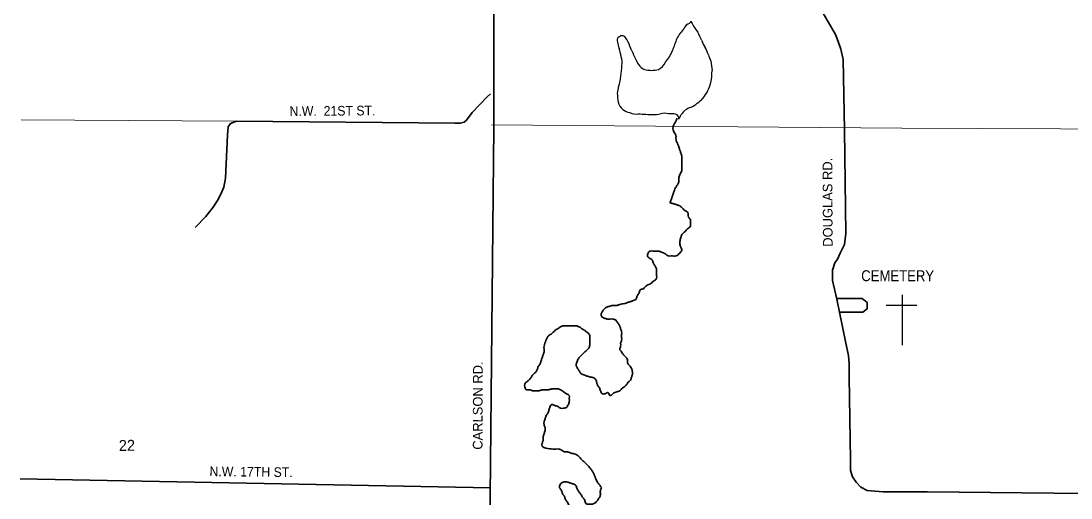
# Model space of a CAD drawing. Extents: x -10.92 to -6.99, y 1.69 to 5.62.
# Drawn here: x -9.833 to -8.392, y 2.701 to 3.356 of the extents above; entities that cross this region are included whole.
import ezdxf
from ezdxf.enums import TextEntityAlignment as Align

# ---------------------------------------------------------------- set-up
doc = ezdxf.new("R2010")
doc.units = 0
doc.header["$LTSCALE"] = 0.0075
doc.linetypes.add('DOTTED', pattern=[1.5, 0.3, -1.2])
for name, color, linetype, lineweight in [('14', 7, 'Continuous', 35), ('15', 7, 'Continuous', 13), ('25', 7, 'Continuous', 25), ('32', 7, 'Continuous', 25)]:
    doc.layers.add(name, color=color, linetype=linetype, lineweight=lineweight)
doc.layers.add('45', color=7, linetype='Continuous')
doc.layers.add('49', color=7, linetype='Continuous')

msp = doc.modelspace()

# ---------------------------------------------------------------- linework, layer by layer
at = {"layer": '14'}
msp.add_line((-9.188826, 2.715152), (-9.83428, 2.727841), dxfattribs=at)
for points in [[(-9.192424, 5.550379), (-9.192614, 5.199621), (-9.197917, 4.45625), (-9.187689, 4.194886), (-9.18428, 4.092424), (-9.179167, 3.800379), (-9.183523, 3.590341), (-9.18428, 3.479356), (-9.18428, 3.209659), (-9.189394, 2.657955), (-9.189394, 2.214015), (-9.191098, 2.070644), (-9.192803, 1.913447), (-9.191856, 1.804356)], [(-8.760038, 3.414962), (-8.715341, 3.337121), (-8.711553, 3.327652), (-8.707765, 3.317045), (-8.704924, 3.302841), (-8.70303, 3.205871), (-8.701136, 3.064205), (-8.70303, 3.049053), (-8.708712, 3.0375), (-8.7125, 3.028977), (-8.716288, 3.024242), (-8.719129, 3.013826), (-8.719129, 2.999621), (-8.713447, 2.974053), (-8.701136, 2.914015), (-8.697348, 2.89697), (-8.696402, 2.885606), (-8.696402, 2.867424), (-8.694508, 2.753409), (-8.694508, 2.739205), (-8.691667, 2.730492), (-8.686932, 2.722917), (-8.680303, 2.716288), (-8.671591, 2.711553), (-8.649811, 2.709659), (-8.589015, 2.709659), (-8.285795, 2.706818)], [(-9.188447, 3.256061), (-9.193182, 3.251705), (-9.213826, 3.230492), (-9.22178, 3.219886), (-9.225, 3.217235), (-9.230303, 3.21553), (-9.237689, 3.21553), (-9.537311, 3.218371), (-9.545455, 3.215152), (-9.548674, 3.210795), (-9.549621, 3.199242), (-9.552273, 3.140152), (-9.554545, 3.12803), (-9.557197, 3.121591), (-9.5625, 3.110985), (-9.569318, 3.100379), (-9.579356, 3.087689), (-9.59375, 3.072348)]]:
    msp.add_lwpolyline(points, dxfattribs=at)
at = {"layer": '15'}
msp.add_line((-9.832576, 3.220455), (-9.538258, 3.218561), dxfattribs=at)
msp.add_lwpolyline([(-9.187121, 3.213447), (-8.624242, 3.208902), (-8.188826, 3.206818), (-7.689394, 3.193939), (-7.499432, 3.188826)], dxfattribs=at)
at = {"layer": '25'}
msp.add_line((-8.994508, 3.314962), (-8.997348, 3.321212), dxfattribs=at)
for centre, radius, start, end in [((-8.869954, 3.297252), 0.07179, 137.56266, 151.29389), ((-8.912508, 3.341867), 0.011109, 106.45789, 159.83926), ((-8.921675, 3.359457), 0.009184, 310.95385, 336.67081), ((-8.89815, 3.358667), 0.015358, 190.6866, 219.195), ((-8.856059, 3.380881), 0.062723, 210.59007, 219.92439), ((-9.009135, 3.328997), 0.005847, 120.4441, 202.55638), ((-9.008152, 3.329877), 0.005734, 38.4545, 133.48554), ((-9.043495, 3.304828), 0.049046, 19.50946, 35.69209), ((-3.355162, 1.241707), 5.956476, 159.45865, 159.62749), ((-9.094878, 3.247685), 0.212159, 22.49814, 25.98128), ((-8.85846, 3.343474), 0.042965, 199.87285, 213.68793), ((-8.959312, 3.338117), 0.056379, 191.62698, 200.50562), ((-9.158336, 3.278089), 0.151663, 10.95491, 15.4011), ((-8.907565, 3.345658), 0.092245, 199.39503, 206.86112), ((-8.988988, 3.33359), 0.05318, 319.67306, 339.87141), ((-8.949447, 3.288655), 0.063336, 19.36433, 29.29183), ((-9.036487, 3.298188), 0.028422, 352.74156, 17.87342), ((-8.962475, 3.314928), 0.029491, 201.79349, 219.06197), ((-8.762212, 3.355266), 0.135396, 199.68614, 203.67178), ((-8.501792, 3.344081), 0.386841, 186.40828, 188.34827), ((-9.072797, 3.295075), 0.064506, 346.79752, 359.5748), ((-8.972065, 3.303389), 0.015058, 207.89387, 249.01538), ((-8.967642, 3.328695), 0.04057, 255.99869, 283.70579), ((-8.971865, 3.31227), 0.026832, 301.03974, 330.78806), ((-9.00155, 3.291412), 0.117069, 350.15031, 358.28867), ((-9.0444, 3.280089), 0.034404, 336.09119, 0.42198), ((-8.948121, 3.288132), 0.064138, 333.46597, 344.86474), ((-8.964441, 3.252322), 0.050438, 164.0935, 174.87956), ((-8.886021, 3.263166), 0.128813, 182.82225, 188.25925), ((-8.746151, 3.152008), 0.180155, 143.37659, 146.97208), ((-8.994408, 3.249491), 0.019691, 194.19498, 230.19793), ((-8.924777, 3.265067), 0.029663, 291.07689, 312.01372), ((-8.919662, 3.266661), 0.027853, 301.94807, 323.77288), ((-8.993642, 3.252626), 0.022634, 233.79099, 260.06108), ((-8.989236, 3.245823), 0.017581, 241.7826, 281.11549), ((-8.975845, 3.30194), 0.074047, 262.23753, 270.42787), ((-8.96141, 3.449968), 0.222506, 266.42303, 268.85979), ((-8.964794, 3.267787), 0.040295, 268.51591, 283.28719), ((-8.950431, 3.209107), 0.020122, 73.06395, 104.68904), ((-8.940927, 3.20327), 0.025349, 75.59641, 98.26065), ((-8.936316, 3.221726), 0.006327, 356.39071, 74.46884), ((-8.904097, 3.210888), 0.028328, 110.69829, 144.14612), ((-9.074793, 3.294368), 0.162172, 333.23134, 335.64126)]:
    msp.add_arc(centre, radius, start, end, dxfattribs=at)
at = {"layer": '25', "lineweight": 35}
for points in [[(-8.932765, 3.222538), (-8.934091, 3.218371), (-8.936742, 3.214394), (-8.938068, 3.210417), (-8.938068, 3.206439), (-8.935417, 3.201136), (-8.934091, 3.197159), (-8.934091, 3.193182), (-8.931439, 3.186553), (-8.930114, 3.182576), (-8.928788, 3.178598), (-8.927462, 3.174621), (-8.926136, 3.170455), (-8.926136, 3.166477), (-8.926136, 3.1625), (-8.926136, 3.158523), (-8.926136, 3.154545), (-8.926136, 3.150568), (-8.928788, 3.145265), (-8.930114, 3.139962), (-8.930114, 3.135985), (-8.931439, 3.132008), (-8.934091, 3.12803), (-8.936742, 3.122538), (-8.938068, 3.118561), (-8.939394, 3.114583), (-8.94072, 3.110606), (-8.942045, 3.106629), (-8.938068, 3.105303), (-8.934091, 3.103977), (-8.930114, 3.102652), (-8.926136, 3.1), (-8.922159, 3.096023), (-8.918182, 3.093371), (-8.916856, 3.086742), (-8.914205, 3.082765), (-8.914205, 3.078788), (-8.914205, 3.074621), (-8.918182, 3.070644), (-8.922159, 3.066667), (-8.926136, 3.062689), (-8.927462, 3.058712), (-8.928788, 3.053409), (-8.928788, 3.049432), (-8.927462, 3.045455), (-8.926136, 3.041477), (-8.928788, 3.0375), (-8.934091, 3.033523), (-8.94072, 3.033523), (-8.944697, 3.033523), (-8.948674, 3.036174), (-8.954167, 3.038826), (-8.958144, 3.040152), (-8.962121, 3.040152), (-8.966098, 3.040152), (-8.970076, 3.040152), (-8.972727, 3.036174), (-8.972727, 3.032197), (-8.96875, 3.029545), (-8.966098, 3.026705), (-8.964773, 3.022727), (-8.962121, 3.01875), (-8.960795, 3.014773), (-8.960795, 3.010795), (-8.960795, 3.006818), (-8.960795, 3.002841), (-8.964773, 2.998864), (-8.970076, 2.994886), (-8.975379, 2.992235), (-8.979356, 2.988258), (-8.983333, 2.986932), (-8.984659, 2.982955), (-8.987311, 2.978788), (-8.988636, 2.974811), (-8.992614, 2.972159), (-8.996591, 2.970833), (-9.000568, 2.969508), (-9.004735, 2.968182), (-9.011364, 2.966856), (-9.015341, 2.96553), (-9.020644, 2.96553), (-9.025947, 2.964205), (-9.029924, 2.962879), (-9.033902, 2.958902), (-9.036553, 2.954924), (-9.036553, 2.950947), (-9.032576, 2.948295), (-9.028598, 2.94697), (-9.024621, 2.94697), (-9.020644, 2.94697), (-9.016667, 2.945644)], [(-9.016667, 2.945644), (-9.014015, 2.941667), (-9.011364, 2.937689), (-9.010038, 2.933712), (-9.008712, 2.929545), (-9.008712, 2.925568), (-9.008712, 2.921591), (-9.008712, 2.917614), (-9.010038, 2.913636), (-9.010038, 2.909659), (-9.011364, 2.905682), (-9.008712, 2.901705), (-9.006061, 2.897727), (-9.00322, 2.895076), (-9.000568, 2.891098), (-9.000568, 2.887121), (-8.997917, 2.883144), (-8.995265, 2.878977), (-8.993939, 2.875), (-8.993939, 2.871023), (-8.995265, 2.867045), (-8.996591, 2.863068), (-9.000568, 2.859091), (-9.00322, 2.855114), (-9.007386, 2.852462), (-9.011364, 2.848485), (-9.015341, 2.847159), (-9.020644, 2.844508), (-9.024621, 2.841856), (-9.027273, 2.845833), (-9.03125, 2.844508), (-9.035227, 2.844508), (-9.037879, 2.848485), (-9.039205, 2.852462), (-9.041856, 2.856439), (-9.043182, 2.860417), (-9.044508, 2.864394), (-9.049811, 2.867045), (-9.055303, 2.868371), (-9.05928, 2.869697), (-9.064583, 2.872348), (-9.067235, 2.876326), (-9.069886, 2.880303), (-9.071212, 2.88447), (-9.069886, 2.888447), (-9.067235, 2.89375), (-9.061932, 2.899053), (-9.057955, 2.90303), (-9.053788, 2.907008), (-9.052462, 2.910985), (-9.052462, 2.914962), (-9.052462, 2.918939), (-9.052462, 2.924242), (-9.055303, 2.92822), (-9.05928, 2.931061), (-9.063258, 2.933712), (-9.067235, 2.936364), (-9.071212, 2.937689), (-9.075189, 2.937689), (-9.080492, 2.937689), (-9.08447, 2.937689), (-9.088447, 2.937689), (-9.092424, 2.936364), (-9.096402, 2.933712), (-9.100379, 2.931061), (-9.104545, 2.926894), (-9.108523, 2.924242), (-9.1125, 2.917614), (-9.115152, 2.909659), (-9.115152, 2.905682), (-9.115152, 2.901705), (-9.116477, 2.897727), (-9.117803, 2.89375), (-9.119129, 2.889773), (-9.120455, 2.885795), (-9.123106, 2.881629), (-9.124432, 2.877652), (-9.127083, 2.873674), (-9.131061, 2.869697), (-9.133712, 2.86572), (-9.137689, 2.861742), (-9.141667, 2.857765), (-9.141667, 2.853788), (-9.139015, 2.849811), (-9.135038, 2.849811), (-9.131061, 2.848485), (-9.125758, 2.848485), (-9.12178, 2.848485), (-9.117803, 2.849811), (-9.113826, 2.849811), (-9.108523, 2.849811)], [(-9.108523, 2.849811), (-9.104545, 2.851136), (-9.100379, 2.851136), (-9.096402, 2.851136), (-9.092424, 2.849811), (-9.088447, 2.847159), (-9.08447, 2.844508), (-9.080492, 2.841856), (-9.080492, 2.837879), (-9.080492, 2.833712), (-9.081818, 2.829735), (-9.08447, 2.825758), (-9.088447, 2.824432), (-9.092424, 2.824432), (-9.096402, 2.827083), (-9.100379, 2.828409), (-9.104545, 2.829735), (-9.107197, 2.825758), (-9.108523, 2.82178), (-9.109848, 2.817803), (-9.1125, 2.813826), (-9.113826, 2.809848), (-9.115152, 2.805871), (-9.115152, 2.801894), (-9.113826, 2.797917), (-9.113826, 2.793939), (-9.115152, 2.789962), (-9.116477, 2.78447), (-9.116477, 2.780492), (-9.117803, 2.776515), (-9.117803, 2.772538), (-9.1125, 2.769886), (-9.10303, 2.768561), (-9.099053, 2.768561), (-9.095076, 2.768561), (-9.091098, 2.767235), (-9.087121, 2.764583), (-9.083144, 2.764583), (-9.079167, 2.763258), (-9.073864, 2.761932), (-9.068561, 2.75928), (-9.064583, 2.755303), (-9.05928, 2.75), (-9.053788, 2.744697), (-9.049811, 2.739394), (-9.047159, 2.735227), (-9.044508, 2.728598), (-9.041856, 2.723295), (-9.039205, 2.719318), (-9.036553, 2.715341), (-9.037879, 2.711364), (-9.037879, 2.706061), (-9.039205, 2.702083), (-9.041856, 2.698106), (-9.045833, 2.694129), (-9.049811, 2.692803), (-9.053788, 2.692803), (-9.057955, 2.694129), (-9.05928, 2.698106), (-9.061932, 2.702083), (-9.064583, 2.706061), (-9.067235, 2.710038), (-9.069886, 2.714015), (-9.071212, 2.717992), (-9.075189, 2.720644), (-9.079167, 2.72197), (-9.083144, 2.723295), (-9.088447, 2.723295), (-9.092424, 2.720644), (-9.09375, 2.715341), (-9.091098, 2.711364), (-9.089773, 2.707386), (-9.087121, 2.703409), (-9.085795, 2.699432), (-9.083144, 2.695455), (-9.080492, 2.690152), (-9.079167, 2.685985), (-9.079167, 2.682008), (-9.077841, 2.67803), (-9.077841, 2.674053), (-9.079167, 2.670076), (-9.083144, 2.667424), (-9.087121, 2.664773), (-9.091098, 2.662121), (-9.096402, 2.660795), (-9.101705, 2.662121), (-9.105871, 2.662121), (-9.109848, 2.662121), (-9.113826, 2.662121), (-9.117803, 2.663447), (-9.120455, 2.667424)]]:
    msp.add_spline(points, degree=3, dxfattribs=at)
at = {"layer": '32'}
for p, q in [((-8.623864, 2.980114), (-8.623864, 2.910985)), ((-8.645833, 2.965909), (-8.603788, 2.965909))]:
    msp.add_line(p, q, dxfattribs=at)
at = {"layer": '32', "linetype": 'DOTTED', "lineweight": 35}
msp.add_lwpolyline([(-8.7125, 2.975), (-8.678788, 2.975), (-8.67178, 2.969697), (-8.67178, 2.960795), (-8.677841, 2.956439), (-8.708902, 2.956439)], dxfattribs=at)

# ---------------------------------------------------------------- texts
at = {"layer": '32', "width": 0.9}
msp.add_text('CEMETERY', height=0.01496, dxfattribs=at).set_placement((-8.679924, 2.998864))
at = {"layer": '45'}
msp.add_text('22', height=0.01496, rotation=1, dxfattribs=at).set_placement((-9.687441, 2.766108), align=Align.CENTER)
at = {"layer": '49', "width": 0.95}
for s, rotation, p in [('N.W.  21ST ST.', 0.394, (-9.405443, 3.225976)), ('N.W. 17TH ST.', 359.283, (-9.517223, 2.730721))]:
    msp.add_text(s, height=0.01326, rotation=rotation, dxfattribs=at).set_placement(p, align=Align.CENTER)
at = {"layer": '49'}
for s, rotation, p in [('DOUGLAS RD.', 90.251, (-8.719387, 3.107168)), ('CARLSON RD.', 89.883, (-9.199501, 2.828206))]:
    msp.add_text(s, height=0.01326, rotation=rotation, dxfattribs=at).set_placement(p, align=Align.CENTER)

doc.saveas('drawing.dxf')
